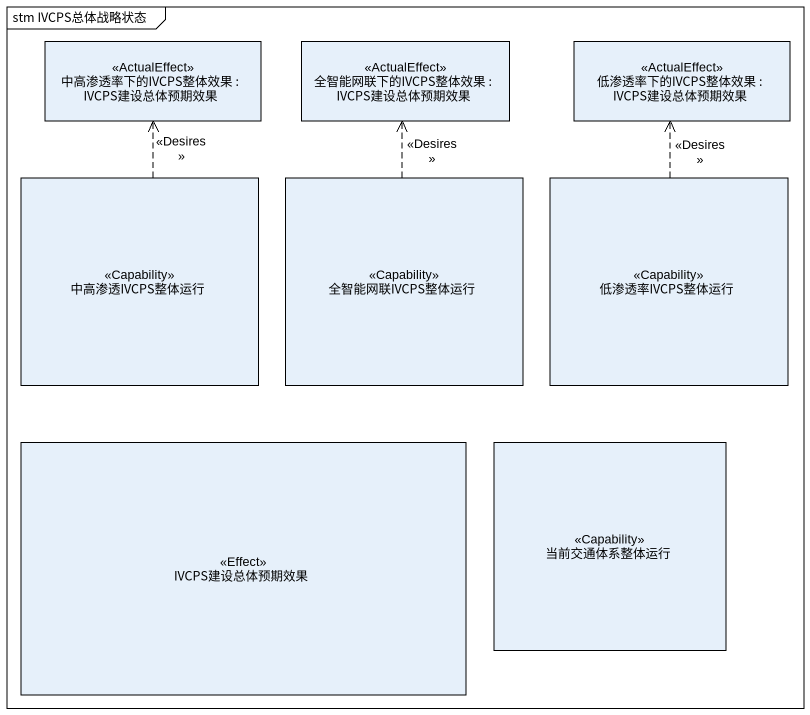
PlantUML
@startuml
mainframe stm IVCPS总体战略状态
hide empty description
state "中高渗透率下的IVCPS整体效果 : IVCPS建设总体预期效果" as 中高渗透率下的IVCPS整体效果 <<ActualEffect>>
state "全智能网联下的IVCPS整体效果 : IVCPS建设总体预期效果" as 全智能网联下的IVCPS整体效果 <<ActualEffect>>
state "低渗透率下的IVCPS整体效果 : IVCPS建设总体预期效果" as 低渗透率下的IVCPS整体效果 <<ActualEffect>>
state 中高渗透IVCPS整体运行 <<Capability>>
state 全智能网联IVCPS整体运行 <<Capability>>
state 低渗透率IVCPS整体运行 <<Capability>>
state IVCPS建设总体预期效果 <<Effect>>
state 当前交通体系整体运行 <<Capability>>
中高渗透IVCPS整体运行 -up[dashed]-> 中高渗透率下的IVCPS整体效果 : <<Desires>>
全智能网联IVCPS整体运行 -up[dashed]-> 全智能网联下的IVCPS整体效果 : <<Desires>>
低渗透率IVCPS整体运行 -up[dashed]-> 低渗透率下的IVCPS整体效果 : <<Desires>>
@enduml
